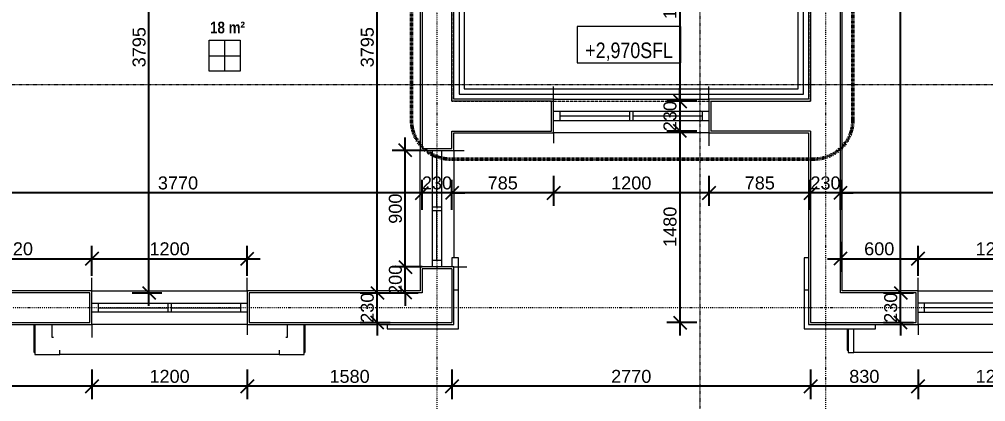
# Model space of a CAD drawing. Header units: millimetres. Extents: x -21051 to 202668, y -15646 to 13691.
# Drawn here: x 60262 to 67724, y -9234 to -6280 of the extents above; entities that cross this region are included whole.
import ezdxf

# ---------------------------------------------------------------- set-up
doc = ezdxf.new("R2010")
doc.units = ezdxf.units.MM
for name, pattern in [('Centre', [14.4, 3, -2.2, 7, -2.2]), ('Dash dot', [15.875, 6.35, -4.7625, 0, -4.7625]), ('Overhead', [2.8, 2, -0.8]), ('TD_Callout Boundary', [4, 2, -2]), ('TD_Level Line', [8, 4, -2, 0, -2])]:
    doc.linetypes.add(name, pattern=pattern)
for name, color, linetype, lineweight in [('A-ANNO-DIMS', 211, 'Continuous', 9), ('A-ANNO-SYMB', 150, 'Continuous', 9), ('A-AREA-IDEN', 2, 'Continuous', 9), ('A-DETL-MBND', 5, 'Continuous', 5), ('A-FLOR-HRAL', 11, 'Continuous', 5), ('A-FLOR-HRAL-MBND', 5, 'Overhead', 5), ('A-GLAZ', 151, 'Continuous', 5), ('A-WALL', 113, 'Continuous', 5), ('G-ANNO-DIMS', 111, 'Continuous', 9), ('G-ANNO-SYMB', 111, 'Continuous', 9), ('I-WALL', 2, 'Continuous', 5), ('S-GRID', 1, 'Continuous', 9), ('S-STRS-MBND', 31, 'Overhead', 5)]:
    doc.layers.add(name, color=color, linetype=linetype, lineweight=lineweight)
doc.layers.get('0').off()
doc.styles.add('Arial Narrow_1', font='ARIALN.TTF', dxfattribs={"height": 120})
doc.styles.add('Arial Narrow_B', font='ARIALNB.TTF', dxfattribs={"height": 90})
doc.styles.add('Arial_3', font='arial.ttf', dxfattribs={"height": 100})
doc.dimstyles.new('Arial_1_0', dxfattribs={"dimscale": 304.8, "dimtxt": 102.02594, "dimasz": 0.328084, "dimexe": 0.328084, "dimexo": 0.0625, "dimgap": 0.082021, "dimtad": 1, "dimdec": 0, "dimzin": 0, "dimdsep": 46, "dimtxsty": 'Arial_3', "dimblk1": 'OBLIQUE', "dimblk2": 'OBLIQUE', "dimsah": 1, "dimcen": 0.09, "dimdle": 0.328084, "dimazin": 0, "dimtfac": 1, "dimtdec": 4, "dimtix": 1, "dimtmove": 0, "dimatfit": 3, "dimfxl": 0.492126, "dimfxlon": 1, "dimtvp": 1, "dimtolj": 1, "dimtzin": 0, "dimarcsym": 2})

# ---------------------------------------------------------------- blocks, each defined once
blk = doc.blocks.new('Casement - 2L - 900 X 1500-1174682-01_First floor')
at = {"layer": 'A-GLAZ'}
for p, q in [((776.2, 130), (776.2, 230)), ((-123.8, 130), (-123.8, 210)), ((-123.8, 35), (-73.8, 35)), ((-73.8, 35), (726.2, 35)), ((-73.8, 35), (-73.8, -35)), ((313.2, 0), (-73.8, 0)), ((-73.8, 0), (-73.8, -15)), ((726.2, 0), (339.2, 0)), ((726.2, 35), (726.2, -35)), ((726.2, 35), (776.2, 35)), ((-73.8, -35), (-123.8, -35)), ((726.2, -35), (-73.8, -35)), ((776.2, -35), (726.2, -35)), ((-123.8, -130), (-123.8, -230)), ((776.2, -130), (776.2, -230))]:
    blk.add_line(p, q, dxfattribs=at)
at = {"layer": 'A-GLAZ', "linetype": 'Centre'}
for p, q in [((313.2, -35), (313.2, 35)), ((339.2, -35), (339.2, 35))]:
    blk.add_line(p, q, dxfattribs=at)
blk = doc.blocks.new('Railing - Railing-1000656-01_First floor')
at = {"layer": 'A-FLOR-HRAL'}
for p, q in [((-5900, 7.1), (-7144.3, -33.8)), ((-5874.3, 8), (-5900, 7.1)), ((-7144.3, -33.8), (-7056.9, -2692.4)), ((-5898.6, -32.9), (-7103, -72.5)), ((-7103, -72.5), (-7018.2, -2651.1)), ((-5854.4, -31.4), (-5898.6, -32.9)), ((-5534, -2602.3), (-2685.6, -2508.6)), ((-2685.6, -2508.6), (-2615.6, -2506.3)), ((-2615.6, -2506.3), (-2614.3, -2546.3)), ((-7018.2, -2651.1), (-5818.9, -2611.6)), ((-5818.9, -2611.6), (-5534, -2602.3)), ((-5532.7, -2642.2), (-2684.2, -2548.6)), ((-2684.2, -2548.6), (-2614.3, -2546.3)), ((-7056.9, -2692.4), (-5817.5, -2651.6)), ((-5817.5, -2651.6), (-5532.7, -2642.2))]:
    blk.add_line(p, q, dxfattribs=at)
blk = doc.blocks.new('Casement - 2L - 1200 X 1800-1205632-01_First floor')
at = {"layer": 'A-GLAZ'}
for p, q in [((926.2, 130), (926.2, 230)), ((-273.8, 130), (-273.8, 210)), ((-273.8, 35), (-223.8, 35)), ((-223.8, 35), (876.2, 35)), ((-223.8, 35), (-223.8, -35)), ((313.2, 0), (-223.8, 0)), ((-223.8, 0), (-223.8, -15)), ((876.2, 35), (876.2, -35)), ((876.2, 35), (926.2, 35)), ((-223.8, -35), (-273.8, -35)), ((876.2, -35), (-223.8, -35)), ((876.2, 0), (339.2, 0)), ((926.2, -35), (876.2, -35)), ((-273.8, -130), (-273.8, -230)), ((926.2, -130), (926.2, -230))]:
    blk.add_line(p, q, dxfattribs=at)
at = {"layer": 'A-GLAZ', "linetype": 'Centre'}
for p, q in [((313.2, -35), (313.2, 35)), ((339.2, -35), (339.2, 35))]:
    blk.add_line(p, q, dxfattribs=at)
blk = doc.blocks.new('Railing - Railing-1119069-01_First floor')
at = {"layer": 'A-FLOR-HRAL'}
for p, q in [((-2766.6, 110.1), (-5874.3, 8)), ((-2766.6, 110.1), (-2765.3, 70.1)), ((-5874.3, 8), (-5854.4, -31.4)), ((-2765.3, 70.1), (-5854.4, -31.4))]:
    blk.add_line(p, q, dxfattribs=at)
at = {"layer": 'A-FLOR-HRAL-MBND'}
for p, q in [((-5900, 7.1), (-7144.3, -33.8)), ((-5874.3, 8), (-5900, 7.1)), ((-7144.3, -33.8), (-7056.9, -2692.4)), ((-5898.6, -32.9), (-7103, -72.5)), ((-7103, -72.5), (-7018.2, -2651.1)), ((-5854.4, -31.4), (-5898.6, -32.9)), ((-5534, -2602.3), (-3255.2, -2527.4)), ((-3255.2, -2527.4), (-2970.4, -2518)), ((-2970.4, -2518), (-2969.1, -2558)), ((-7018.2, -2651.1), (-5818.9, -2611.6)), ((-5818.9, -2611.6), (-5534, -2602.3)), ((-5532.7, -2642.2), (-3253.9, -2567.3)), ((-3253.9, -2567.3), (-2969.1, -2558)), ((-7056.9, -2692.4), (-5817.5, -2651.6)), ((-5817.5, -2651.6), (-5532.7, -2642.2))]:
    blk.add_line(p, q, dxfattribs=at)
blk = doc.blocks.new('Casement - 2L - 1200 X 1800-1205388-01_First floor')
at = {"layer": 'A-GLAZ'}
for p, q in [((-273.8, 130), (-273.8, 230)), ((926.2, 130), (926.2, 230)), ((-223.8, 35), (-273.8, 35)), ((876.2, 35), (-223.8, 35)), ((-223.8, -35), (-223.8, 35)), ((-223.8, 0), (-223.8, 15)), ((313.2, 0), (-223.8, 0)), ((876.2, -35), (876.2, 35)), ((926.2, 35), (876.2, 35)), ((-273.8, -35), (-223.8, -35)), ((-223.8, -35), (876.2, -35)), ((876.2, 0), (339.2, 0)), ((876.2, -35), (926.2, -35)), ((-273.8, -130), (-273.8, -210)), ((926.2, -130), (926.2, -230))]:
    blk.add_line(p, q, dxfattribs=at)
at = {"layer": 'A-GLAZ', "linetype": 'Centre'}
for p, q in [((313.2, 35), (313.2, -35)), ((339.2, 35), (339.2, -35))]:
    blk.add_line(p, q, dxfattribs=at)
blk = doc.blocks.new('hood 27 - hood 1-1215628-01_First floor')
at = {"layer": 'A-DETL-MBND'}
for p, q in [((-9346.7, 11745.5), (-9529.9, 11739.5)), ((-9529.9, 11739.5), (-9528.5, 11696.5)), ((-9346.9, 11752.8), (-9510.2, 11747.4)), ((-9510.2, 11747.4), (-9509.9, 11740.1)), ((-9528.5, 11696.5), (-9345.3, 11702.5)), ((-9472.8, 10002.9), (-9528.5, 11696.5)), ((-9452.8, 10003.5), (-9472.8, 10002.9)), ((-9472.8, 10002.9), (-9471.4, 9959.8)), ((-9471.4, 9959.8), (-9451.4, 9960.5))]:
    blk.add_line(p, q, dxfattribs=at)
blk = doc.blocks.new('hood 35 - hood 1-1216410-01_First floor')
at = {"layer": 'A-DETL-MBND'}
for p, q in [((-9285.8, 10932.1), (-9518.1, 10924.4)), ((-9518.1, 10924.4), (-9511.8, 10731.5)), ((-9286, 10939.5), (-9498.4, 10932.5)), ((-9498.4, 10932.5), (-9498.1, 10925.1)), ((-9381.3, 10796.3), (-9281.4, 10799.6)), ((-9381, 10786.2), (-9381.3, 10796.3)), ((-9511.8, 10731.5), (-9476.8, 10732.6)), ((-9456.1, 9037.9), (-9511.8, 10731.5)), ((-9421.1, 9039), (-9456.1, 9037.9)), ((-9456.1, 9037.9), (-9449.8, 8844.9)), ((-9321.7, 8981.7), (-9322, 8991.8)), ((-9221.7, 8985), (-9321.7, 8981.7)), ((-9449.8, 8844.9), (-9217.4, 8852.6)), ((-9429.8, 8845.6), (-9429.5, 8838.3)), ((-9429.5, 8838.3), (-9217.2, 8845.3))]:
    blk.add_line(p, q, dxfattribs=at)
blk = doc.blocks.new('Casement - 2L - 1200 X 1801-1222205-01_First floor')
at = {"layer": 'A-GLAZ'}
for p, q in [((-273.8, 130), (-273.8, 230)), ((926.2, 130), (926.2, 230)), ((-223.8, 35), (-273.8, 35)), ((876.2, 35), (-223.8, 35)), ((-223.8, -35), (-223.8, 35)), ((-223.8, 0), (-223.8, 15)), ((313.2, 0), (-223.8, 0)), ((876.2, -35), (876.2, 35)), ((926.2, 35), (876.2, 35)), ((-273.8, -35), (-223.8, -35)), ((-223.8, -35), (876.2, -35)), ((876.2, 0), (339.2, 0)), ((876.2, -35), (926.2, -35)), ((-273.8, -130), (-273.8, -210)), ((926.2, -130), (926.2, -230))]:
    blk.add_line(p, q, dxfattribs=at)
at = {"layer": 'A-GLAZ', "linetype": 'Centre'}
for p, q in [((313.2, 35), (313.2, -35)), ((339.2, 35), (339.2, -35))]:
    blk.add_line(p, q, dxfattribs=at)
blk = doc.blocks.new('brick facing edge - brick facing edge-1233025-01_First floor')
at = {"layer": 'A-WALL'}
for p, q in [((-8941.6, 462.4), (-8975.7, 461.3)), ((-8975.7, 461.3), (-8957.6, -88.4)), ((-8657.8, -78.5), (-8659, -43.6)), ((-8657.8, -78.5), (-8407.9, -70.3)), ((-8409.6, -20.4), (-8480.4, -22.7)), ((-8407.9, -70.3), (-8409.6, -20.4)), ((-8957.6, -88.4), (-8657.8, -78.5)), ((-8570.1, -2747.1), (-8869.9, -2757)), ((-8869.9, -2757), (-8851.8, -3306.7)), ((-8320.2, -2738.9), (-8570.1, -2747.1)), ((-8568.9, -2782.1), (-8570.1, -2747.1)), ((-8319.1, -2773.9), (-8320.2, -2738.9)), ((-8851.8, -3306.7), (-8817.7, -3305.5))]:
    blk.add_line(p, q, dxfattribs=at)
blk = doc.blocks.new('Room Tag B - Medium_rfaX - Name and Number-1261570-01_First floor')
at = {"layer": 'A-AREA-IDEN'}
for p, q in [((-2.752, -5.004), (-2.752, -2.604)), ((-2.752, -2.604), (-0.352, -2.604)), ((-1.552, -2.604), (-1.552, -5.004)), ((-0.352, -2.604), (-0.352, -5.004)), ((-2.752, -3.804), (-0.352, -3.804)), ((-0.352, -5.004), (-2.752, -5.004))]:
    blk.add_line(p, q, dxfattribs=at)
blk = doc.blocks.new('_Oblique')
at = {"color": 0, "linetype": 'ByBlock', "lineweight": -2}
blk.add_line((-0.5, -0.5), (0.5, 0.5), dxfattribs=at)
blk = doc.blocks.new('*D935')
at = {"layer": 'A-ANNO-DIMS', "color": 0, "lineweight": -2, "transparency": 16777216}
for p, q in [((67202, -8984), (67202, -9215)), ((68402, -8984), (68402, -9215)), ((68502, -9115), (67102, -9115))]:
    blk.add_line(p, q, dxfattribs=at)
at = {"layer": 'Defpoints', "color": 0, "transparency": 16777216}
for p in [(67202, -8965), (68402, -8965), (67202, -9115)]:
    blk.add_point(p, dxfattribs=at)
at = {"layer": 'A-ANNO-DIMS', "color": 0, "lineweight": -2, "transparency": 16777216, "xscale": 100, "yscale": 100, "zscale": 100, "rotation": 180}
blk.add_blockref('_Oblique', (67202, -9115), dxfattribs=at)
at = {"layer": 'A-ANNO-DIMS', "color": 0, "lineweight": -2, "transparency": 16777216, "xscale": 100, "yscale": 100, "zscale": 100}
blk.add_blockref('_Oblique', (68402, -9115), dxfattribs=at)
at = {"layer": 'A-ANNO-DIMS', "color": 0, "transparency": 16777216, "insert": (67802, -9038.9), "char_height": 100, "width": 369.177, "attachment_point": 5, "style": 'Arial_3'}
blk.add_mtext('\\A1;1200', dxfattribs=at)
blk = doc.blocks.new('*D936')
at = {"layer": 'A-ANNO-DIMS', "color": 0, "lineweight": -2, "transparency": 16777216}
for p, q in [((66372, -8984), (66372, -9215)), ((67202, -8984), (67202, -9215)), ((67302, -9115), (66272, -9115))]:
    blk.add_line(p, q, dxfattribs=at)
at = {"layer": 'Defpoints', "color": 0, "transparency": 16777216}
for p in [(66372, -8965), (67202, -8965), (66372, -9115)]:
    blk.add_point(p, dxfattribs=at)
at = {"layer": 'A-ANNO-DIMS', "color": 0, "lineweight": -2, "transparency": 16777216, "xscale": 100, "yscale": 100, "zscale": 100, "rotation": 180}
blk.add_blockref('_Oblique', (66372, -9115), dxfattribs=at)
at = {"layer": 'A-ANNO-DIMS', "color": 0, "lineweight": -2, "transparency": 16777216, "xscale": 100, "yscale": 100, "zscale": 100}
blk.add_blockref('_Oblique', (67202, -9115), dxfattribs=at)
at = {"layer": 'A-ANNO-DIMS', "color": 0, "transparency": 16777216, "insert": (66787, -9038.9), "char_height": 100, "width": 276.883, "attachment_point": 5, "style": 'Arial_3'}
blk.add_mtext('\\A1;830', dxfattribs=at)
blk = doc.blocks.new('*D937')
at = {"layer": 'A-ANNO-DIMS', "color": 0, "lineweight": -2, "transparency": 16777216}
for p, q in [((63602, -8984), (63602, -9215)), ((66372, -8984), (66372, -9215)), ((66472, -9115), (63502, -9115))]:
    blk.add_line(p, q, dxfattribs=at)
at = {"layer": 'Defpoints', "color": 0, "transparency": 16777216}
for p in [(63602, -8965), (66372, -8965), (63602, -9115)]:
    blk.add_point(p, dxfattribs=at)
at = {"layer": 'A-ANNO-DIMS', "color": 0, "lineweight": -2, "transparency": 16777216, "xscale": 100, "yscale": 100, "zscale": 100, "rotation": 180}
blk.add_blockref('_Oblique', (63602, -9115), dxfattribs=at)
at = {"layer": 'A-ANNO-DIMS', "color": 0, "lineweight": -2, "transparency": 16777216, "xscale": 100, "yscale": 100, "zscale": 100}
blk.add_blockref('_Oblique', (66372, -9115), dxfattribs=at)
at = {"layer": 'A-ANNO-DIMS', "color": 0, "transparency": 16777216, "insert": (64987, -9038.9), "char_height": 100, "width": 369.177, "attachment_point": 5, "style": 'Arial_3'}
blk.add_mtext('\\A1;2770', dxfattribs=at)
blk = doc.blocks.new('*D938')
at = {"layer": 'A-ANNO-DIMS', "color": 0, "lineweight": -2, "transparency": 16777216}
for p, q in [((62022, -8984), (62022, -9215)), ((63602, -8984), (63602, -9215)), ((63702, -9115), (61922, -9115))]:
    blk.add_line(p, q, dxfattribs=at)
at = {"layer": 'Defpoints', "color": 0, "transparency": 16777216}
for p in [(62022, -8965), (63602, -8965), (62022, -9115)]:
    blk.add_point(p, dxfattribs=at)
at = {"layer": 'A-ANNO-DIMS', "color": 0, "lineweight": -2, "transparency": 16777216, "xscale": 100, "yscale": 100, "zscale": 100, "rotation": 180}
blk.add_blockref('_Oblique', (62022, -9115), dxfattribs=at)
at = {"layer": 'A-ANNO-DIMS', "color": 0, "lineweight": -2, "transparency": 16777216, "xscale": 100, "yscale": 100, "zscale": 100}
blk.add_blockref('_Oblique', (63602, -9115), dxfattribs=at)
at = {"layer": 'A-ANNO-DIMS', "color": 0, "transparency": 16777216, "insert": (62812, -9038.9), "char_height": 100, "width": 369.177, "attachment_point": 5, "style": 'Arial_3'}
blk.add_mtext('\\A1;1580', dxfattribs=at)
blk = doc.blocks.new('*D939')
at = {"layer": 'A-ANNO-DIMS', "color": 0, "lineweight": -2, "transparency": 16777216}
for p, q in [((60822, -8984), (60822, -9215)), ((62022, -8984), (62022, -9215)), ((62122, -9115), (60722, -9115))]:
    blk.add_line(p, q, dxfattribs=at)
at = {"layer": 'Defpoints', "color": 0, "transparency": 16777216}
for p in [(60822, -8965), (62022, -8965), (60822, -9115)]:
    blk.add_point(p, dxfattribs=at)
at = {"layer": 'A-ANNO-DIMS', "color": 0, "lineweight": -2, "transparency": 16777216, "xscale": 100, "yscale": 100, "zscale": 100, "rotation": 180}
blk.add_blockref('_Oblique', (60822, -9115), dxfattribs=at)
at = {"layer": 'A-ANNO-DIMS', "color": 0, "lineweight": -2, "transparency": 16777216, "xscale": 100, "yscale": 100, "zscale": 100}
blk.add_blockref('_Oblique', (62022, -9115), dxfattribs=at)
at = {"layer": 'A-ANNO-DIMS', "color": 0, "transparency": 16777216, "insert": (61422, -9038.9), "char_height": 100, "width": 369.177, "attachment_point": 5, "style": 'Arial_3'}
blk.add_mtext('\\A1;1200', dxfattribs=at)
blk = doc.blocks.new('*D940')
at = {"layer": 'A-ANNO-DIMS', "color": 0, "lineweight": -2, "transparency": 16777216}
for p, q in [((59272, -8984), (59272, -9215)), ((60822, -8984), (60822, -9215)), ((60922, -9115), (59172, -9115))]:
    blk.add_line(p, q, dxfattribs=at)
at = {"layer": 'Defpoints', "color": 0, "transparency": 16777216}
for p in [(59272, -8965), (60822, -8965), (59272, -9115)]:
    blk.add_point(p, dxfattribs=at)
at = {"layer": 'A-ANNO-DIMS', "color": 0, "lineweight": -2, "transparency": 16777216, "xscale": 100, "yscale": 100, "zscale": 100, "rotation": 180}
blk.add_blockref('_Oblique', (59272, -9115), dxfattribs=at)
at = {"layer": 'A-ANNO-DIMS', "color": 0, "lineweight": -2, "transparency": 16777216, "xscale": 100, "yscale": 100, "zscale": 100}
blk.add_blockref('_Oblique', (60822, -9115), dxfattribs=at)
at = {"layer": 'A-ANNO-DIMS', "color": 0, "transparency": 16777216, "insert": (60047, -9038.9), "char_height": 100, "width": 369.177, "attachment_point": 5, "style": 'Arial_3'}
blk.add_mtext('\\A1;1550', dxfattribs=at)
blk = doc.blocks.new('*D976')
at = {"layer": 'A-ANNO-DIMS', "color": 0, "lineweight": -2, "transparency": 16777216}
for p, q in [((66602, -7751.5), (66602, -7520.6)), ((72372, -7751.5), (72372, -7520.6)), ((72472, -7620.6), (66502, -7620.6))]:
    blk.add_line(p, q, dxfattribs=at)
at = {"layer": 'Defpoints', "color": 0, "transparency": 16777216}
for p in [(66602, -7620.6), (66602, -7770.6), (72372, -7770.6)]:
    blk.add_point(p, dxfattribs=at)
at = {"layer": 'A-ANNO-DIMS', "color": 0, "lineweight": -2, "transparency": 16777216, "xscale": 100, "yscale": 100, "zscale": 100, "rotation": 180}
blk.add_blockref('_Oblique', (66602, -7620.6), dxfattribs=at)
at = {"layer": 'A-ANNO-DIMS', "color": 0, "lineweight": -2, "transparency": 16777216, "xscale": 100, "yscale": 100, "zscale": 100}
blk.add_blockref('_Oblique', (72372, -7620.6), dxfattribs=at)
at = {"layer": 'A-ANNO-DIMS', "color": 0, "transparency": 16777216, "insert": (69487, -7544.5), "char_height": 100, "width": 369.177, "attachment_point": 5, "style": 'Arial_3'}
blk.add_mtext('\\A1;5770', dxfattribs=at)
blk = doc.blocks.new('*D977')
at = {"layer": 'A-ANNO-DIMS', "color": 0, "lineweight": -2, "transparency": 16777216}
for p, q in [((66372, -7751.5), (66372, -7520.6)), ((66602, -7751.5), (66602, -7520.6)), ((66372, -7620.6), (66272, -7620.6)), ((66602, -7620.6), (66372, -7620.6)), ((66602, -7620.6), (66702, -7620.6))]:
    blk.add_line(p, q, dxfattribs=at)
at = {"layer": 'Defpoints', "color": 0, "transparency": 16777216}
for p in [(66372, -7620.6), (66372, -7770.6), (66602, -7770.6)]:
    blk.add_point(p, dxfattribs=at)
at = {"layer": 'A-ANNO-DIMS', "color": 0, "lineweight": -2, "transparency": 16777216, "xscale": 100, "yscale": 100, "zscale": 100}
blk.add_blockref('_Oblique', (66372, -7620.6), dxfattribs=at)
at = {"layer": 'A-ANNO-DIMS', "color": 0, "lineweight": -2, "transparency": 16777216, "xscale": 100, "yscale": 100, "zscale": 100, "rotation": 180}
blk.add_blockref('_Oblique', (66602, -7620.6), dxfattribs=at)
at = {"layer": 'A-ANNO-DIMS', "color": 0, "transparency": 16777216, "insert": (66487, -7544.5), "char_height": 100, "width": 276.883, "attachment_point": 5, "style": 'Arial_3'}
blk.add_mtext('\\A1;230', dxfattribs=at)
blk = doc.blocks.new('*D978')
at = {"layer": 'A-ANNO-DIMS', "color": 0, "lineweight": -2, "transparency": 16777216}
for p, q in [((65587, -7489.6), (65587, -7720.6)), ((66372, -7751.5), (66372, -7520.6)), ((66472, -7620.6), (65487, -7620.6))]:
    blk.add_line(p, q, dxfattribs=at)
at = {"layer": 'Defpoints', "color": 0, "transparency": 16777216}
for p in [(65587, -7470.6), (65587, -7620.6), (66372, -7770.6)]:
    blk.add_point(p, dxfattribs=at)
at = {"layer": 'A-ANNO-DIMS', "color": 0, "lineweight": -2, "transparency": 16777216, "xscale": 100, "yscale": 100, "zscale": 100, "rotation": 180}
blk.add_blockref('_Oblique', (65587, -7620.6), dxfattribs=at)
at = {"layer": 'A-ANNO-DIMS', "color": 0, "lineweight": -2, "transparency": 16777216, "xscale": 100, "yscale": 100, "zscale": 100}
blk.add_blockref('_Oblique', (66372, -7620.6), dxfattribs=at)
at = {"layer": 'A-ANNO-DIMS', "color": 0, "transparency": 16777216, "insert": (65979.5, -7544.5), "char_height": 100, "width": 276.883, "attachment_point": 5, "style": 'Arial_3'}
blk.add_mtext('\\A1;785', dxfattribs=at)
blk = doc.blocks.new('*D979')
at = {"layer": 'A-ANNO-DIMS', "color": 0, "lineweight": -2, "transparency": 16777216}
for p, q in [((64387, -7489.6), (64387, -7720.6)), ((65587, -7489.6), (65587, -7720.6)), ((65687, -7620.6), (64287, -7620.6))]:
    blk.add_line(p, q, dxfattribs=at)
at = {"layer": 'Defpoints', "color": 0, "transparency": 16777216}
for p in [(64387, -7470.6), (65587, -7470.6), (64387, -7620.6)]:
    blk.add_point(p, dxfattribs=at)
at = {"layer": 'A-ANNO-DIMS', "color": 0, "lineweight": -2, "transparency": 16777216, "xscale": 100, "yscale": 100, "zscale": 100, "rotation": 180}
blk.add_blockref('_Oblique', (64387, -7620.6), dxfattribs=at)
at = {"layer": 'A-ANNO-DIMS', "color": 0, "lineweight": -2, "transparency": 16777216, "xscale": 100, "yscale": 100, "zscale": 100}
blk.add_blockref('_Oblique', (65587, -7620.6), dxfattribs=at)
at = {"layer": 'A-ANNO-DIMS', "color": 0, "transparency": 16777216, "insert": (64987, -7544.5), "char_height": 100, "width": 369.177, "attachment_point": 5, "style": 'Arial_3'}
blk.add_mtext('\\A1;1200', dxfattribs=at)
blk = doc.blocks.new('*D980')
at = {"layer": 'A-ANNO-DIMS', "color": 0, "lineweight": -2, "transparency": 16777216}
for p, q in [((63602, -7751.5), (63602, -7520.6)), ((64387, -7489.6), (64387, -7720.6)), ((64487, -7620.6), (63502, -7620.6))]:
    blk.add_line(p, q, dxfattribs=at)
at = {"layer": 'Defpoints', "color": 0, "transparency": 16777216}
for p in [(64387, -7470.6), (63602, -7620.6), (63602, -7770.6)]:
    blk.add_point(p, dxfattribs=at)
at = {"layer": 'A-ANNO-DIMS', "color": 0, "lineweight": -2, "transparency": 16777216, "xscale": 100, "yscale": 100, "zscale": 100, "rotation": 180}
blk.add_blockref('_Oblique', (63602, -7620.6), dxfattribs=at)
at = {"layer": 'A-ANNO-DIMS', "color": 0, "lineweight": -2, "transparency": 16777216, "xscale": 100, "yscale": 100, "zscale": 100}
blk.add_blockref('_Oblique', (64387, -7620.6), dxfattribs=at)
at = {"layer": 'A-ANNO-DIMS', "color": 0, "transparency": 16777216, "insert": (63994.5, -7544.5), "char_height": 100, "width": 276.883, "attachment_point": 5, "style": 'Arial_3'}
blk.add_mtext('\\A1;785', dxfattribs=at)
blk = doc.blocks.new('*D981')
at = {"layer": 'A-ANNO-DIMS', "color": 0, "lineweight": -2, "transparency": 16777216}
for p, q in [((63372, -7751.5), (63372, -7520.6)), ((63602, -7751.5), (63602, -7520.6)), ((63372, -7620.6), (63272, -7620.6)), ((63602, -7620.6), (63372, -7620.6)), ((63602, -7620.6), (63702, -7620.6))]:
    blk.add_line(p, q, dxfattribs=at)
at = {"layer": 'Defpoints', "color": 0, "transparency": 16777216}
for p in [(63372, -7620.6), (63372, -7770.6), (63602, -7770.6)]:
    blk.add_point(p, dxfattribs=at)
at = {"layer": 'A-ANNO-DIMS', "color": 0, "lineweight": -2, "transparency": 16777216, "xscale": 100, "yscale": 100, "zscale": 100}
blk.add_blockref('_Oblique', (63372, -7620.6), dxfattribs=at)
at = {"layer": 'A-ANNO-DIMS', "color": 0, "lineweight": -2, "transparency": 16777216, "xscale": 100, "yscale": 100, "zscale": 100, "rotation": 180}
blk.add_blockref('_Oblique', (63602, -7620.6), dxfattribs=at)
at = {"layer": 'A-ANNO-DIMS', "color": 0, "transparency": 16777216, "insert": (63487, -7544.5), "char_height": 100, "width": 276.883, "attachment_point": 5, "style": 'Arial_3'}
blk.add_mtext('\\A1;230', dxfattribs=at)
blk = doc.blocks.new('*D982')
at = {"layer": 'A-ANNO-DIMS', "color": 0, "lineweight": -2, "transparency": 16777216}
for p, q in [((59602, -7751.5), (59602, -7520.6)), ((63372, -7751.5), (63372, -7520.6)), ((63472, -7620.6), (59502, -7620.6))]:
    blk.add_line(p, q, dxfattribs=at)
at = {"layer": 'Defpoints', "color": 0, "transparency": 16777216}
for p in [(59602, -7620.6), (59602, -7770.6), (63372, -7770.6)]:
    blk.add_point(p, dxfattribs=at)
at = {"layer": 'A-ANNO-DIMS', "color": 0, "lineweight": -2, "transparency": 16777216, "xscale": 100, "yscale": 100, "zscale": 100, "rotation": 180}
blk.add_blockref('_Oblique', (59602, -7620.6), dxfattribs=at)
at = {"layer": 'A-ANNO-DIMS', "color": 0, "lineweight": -2, "transparency": 16777216, "xscale": 100, "yscale": 100, "zscale": 100}
blk.add_blockref('_Oblique', (63372, -7620.6), dxfattribs=at)
at = {"layer": 'A-ANNO-DIMS', "color": 0, "transparency": 16777216, "insert": (61487, -7544.5), "char_height": 100, "width": 369.177, "attachment_point": 5, "style": 'Arial_3'}
blk.add_mtext('\\A1;3770', dxfattribs=at)
blk = doc.blocks.new('*D997')
at = {"layer": 'A-ANNO-DIMS', "color": 0, "lineweight": -2, "transparency": 16777216}
for p, q in [((59602, -7998.5), (59602, -8229.4)), ((60822, -8260.4), (60822, -8029.4)), ((59502, -8129.4), (60922, -8129.4))]:
    blk.add_line(p, q, dxfattribs=at)
at = {"layer": 'Defpoints', "color": 0, "transparency": 16777216}
for p in [(59602, -7979.4), (60822, -8129.4), (60822, -8279.4)]:
    blk.add_point(p, dxfattribs=at)
at = {"layer": 'A-ANNO-DIMS', "color": 0, "lineweight": -2, "transparency": 16777216, "xscale": 100, "yscale": 100, "zscale": 100, "rotation": 180}
blk.add_blockref('_Oblique', (59602, -8129.4), dxfattribs=at)
at = {"layer": 'A-ANNO-DIMS', "color": 0, "lineweight": -2, "transparency": 16777216, "xscale": 100, "yscale": 100, "zscale": 100}
blk.add_blockref('_Oblique', (60822, -8129.4), dxfattribs=at)
at = {"layer": 'A-ANNO-DIMS', "color": 0, "transparency": 16777216, "insert": (60212, -8053.4), "char_height": 100, "width": 369.177, "attachment_point": 5, "style": 'Arial_3'}
blk.add_mtext('\\A1;1220', dxfattribs=at)
blk = doc.blocks.new('*D998')
at = {"layer": 'A-ANNO-DIMS', "color": 0, "lineweight": -2, "transparency": 16777216}
for p, q in [((60822, -8260.4), (60822, -8029.4)), ((62022, -8260.4), (62022, -8029.4)), ((60722, -8129.4), (62122, -8129.4))]:
    blk.add_line(p, q, dxfattribs=at)
at = {"layer": 'Defpoints', "color": 0, "transparency": 16777216}
for p in [(62022, -8129.4), (60822, -8279.4), (62022, -8279.4)]:
    blk.add_point(p, dxfattribs=at)
at = {"layer": 'A-ANNO-DIMS', "color": 0, "lineweight": -2, "transparency": 16777216, "xscale": 100, "yscale": 100, "zscale": 100, "rotation": 180}
blk.add_blockref('_Oblique', (60822, -8129.4), dxfattribs=at)
at = {"layer": 'A-ANNO-DIMS', "color": 0, "lineweight": -2, "transparency": 16777216, "xscale": 100, "yscale": 100, "zscale": 100}
blk.add_blockref('_Oblique', (62022, -8129.4), dxfattribs=at)
at = {"layer": 'A-ANNO-DIMS', "color": 0, "transparency": 16777216, "insert": (61422, -8053.4), "char_height": 100, "width": 369.177, "attachment_point": 5, "style": 'Arial_3'}
blk.add_mtext('\\A1;1200', dxfattribs=at)
blk = doc.blocks.new('*D999')
at = {"layer": 'A-ANNO-DIMS', "color": 0, "lineweight": -2, "transparency": 16777216}
for p, q in [((66602, -7998.5), (66602, -8229.4)), ((67202, -8260.4), (67202, -8029.4)), ((66502, -8129.4), (67302, -8129.4))]:
    blk.add_line(p, q, dxfattribs=at)
at = {"layer": 'Defpoints', "color": 0, "transparency": 16777216}
for p in [(66602, -7979.4), (67202, -8129.4), (67202, -8279.4)]:
    blk.add_point(p, dxfattribs=at)
at = {"layer": 'A-ANNO-DIMS', "color": 0, "lineweight": -2, "transparency": 16777216, "xscale": 100, "yscale": 100, "zscale": 100, "rotation": 180}
blk.add_blockref('_Oblique', (66602, -8129.4), dxfattribs=at)
at = {"layer": 'A-ANNO-DIMS', "color": 0, "lineweight": -2, "transparency": 16777216, "xscale": 100, "yscale": 100, "zscale": 100}
blk.add_blockref('_Oblique', (67202, -8129.4), dxfattribs=at)
at = {"layer": 'A-ANNO-DIMS', "color": 0, "transparency": 16777216, "insert": (66902, -8053.4), "char_height": 100, "width": 276.883, "attachment_point": 5, "style": 'Arial_3'}
blk.add_mtext('\\A1;600', dxfattribs=at)
blk = doc.blocks.new('*D1000')
at = {"layer": 'A-ANNO-DIMS', "color": 0, "lineweight": -2, "transparency": 16777216}
for p, q in [((67202, -8260.4), (67202, -8029.4)), ((68402, -8260.4), (68402, -8029.4)), ((67102, -8129.4), (68502, -8129.4))]:
    blk.add_line(p, q, dxfattribs=at)
at = {"layer": 'Defpoints', "color": 0, "transparency": 16777216}
for p in [(68402, -8129.4), (67202, -8279.4), (68402, -8279.4)]:
    blk.add_point(p, dxfattribs=at)
at = {"layer": 'A-ANNO-DIMS', "color": 0, "lineweight": -2, "transparency": 16777216, "xscale": 100, "yscale": 100, "zscale": 100, "rotation": 180}
blk.add_blockref('_Oblique', (67202, -8129.4), dxfattribs=at)
at = {"layer": 'A-ANNO-DIMS', "color": 0, "lineweight": -2, "transparency": 16777216, "xscale": 100, "yscale": 100, "zscale": 100}
blk.add_blockref('_Oblique', (68402, -8129.4), dxfattribs=at)
at = {"layer": 'A-ANNO-DIMS', "color": 0, "transparency": 16777216, "insert": (67802, -8053.4), "char_height": 100, "width": 369.177, "attachment_point": 5, "style": 'Arial_3'}
blk.add_mtext('\\A1;1200', dxfattribs=at)
blk = doc.blocks.new('*D1001')
at = {"layer": 'A-ANNO-DIMS', "color": 0, "lineweight": -2, "transparency": 16777216}
for p, q in [((63242, -8192.7), (63242, -8092.7)), ((63372.9, -8192.7), (63142, -8192.7)), ((63242, -8392.7), (63242, -8192.7)), ((63111, -8392.7), (63342, -8392.7)), ((63242, -8392.7), (63242, -8492.7))]:
    blk.add_line(p, q, dxfattribs=at)
at = {"layer": 'Defpoints', "color": 0, "transparency": 16777216}
for p in [(63242, -8192.7), (63392, -8192.7), (63092, -8392.7)]:
    blk.add_point(p, dxfattribs=at)
at = {"layer": 'A-ANNO-DIMS', "color": 0, "lineweight": -2, "transparency": 16777216, "xscale": 100, "yscale": 100, "zscale": 100}
for p, rotation in [((63242, -8192.7), 270), ((63242, -8392.7), 90)]:
    blk.add_blockref('_Oblique', p, dxfattribs=dict(at, rotation=rotation))
at = {"layer": 'A-ANNO-DIMS', "color": 0, "transparency": 16777216, "insert": (63165.9, -8292.7), "char_height": 100, "width": 276.883, "attachment_point": 5, "rotation": 90, "style": 'Arial_3'}
blk.add_mtext('\\A1;200', dxfattribs=at)
blk = doc.blocks.new('*D1002')
at = {"layer": 'A-ANNO-DIMS', "color": 0, "lineweight": -2, "transparency": 16777216}
for p, q in [((63242, -8292.7), (63242, -7192.7)), ((63372.9, -7292.7), (63142, -7292.7)), ((63372.9, -8192.7), (63142, -8192.7))]:
    blk.add_line(p, q, dxfattribs=at)
at = {"layer": 'Defpoints', "color": 0, "transparency": 16777216}
for p in [(63242, -7292.7), (63392, -7292.7), (63392, -8192.7)]:
    blk.add_point(p, dxfattribs=at)
at = {"layer": 'A-ANNO-DIMS', "color": 0, "lineweight": -2, "transparency": 16777216, "xscale": 100, "yscale": 100, "zscale": 100}
for p, rotation in [((63242, -7292.7), 90), ((63242, -8192.7), 270)]:
    blk.add_blockref('_Oblique', p, dxfattribs=dict(at, rotation=rotation))
at = {"layer": 'A-ANNO-DIMS', "color": 0, "transparency": 16777216, "insert": (63165.9, -7742.7), "char_height": 100, "width": 276.883, "attachment_point": 5, "rotation": 90, "style": 'Arial_3'}
blk.add_mtext('\\A1;900', dxfattribs=at)
blk = doc.blocks.new('*D1059')
at = {"layer": 'A-ANNO-DIMS', "color": 0, "lineweight": -2, "transparency": 16777216}
for p, q in [((67067.2, -8392.7), (67067.2, -8292.7)), ((66936.2, -8392.7), (67167.2, -8392.7)), ((67067.2, -8622.7), (67067.2, -8392.7)), ((66936.2, -8622.7), (67167.2, -8622.7)), ((67067.2, -8622.7), (67067.2, -8722.7))]:
    blk.add_line(p, q, dxfattribs=at)
at = {"layer": 'Defpoints', "color": 0, "transparency": 16777216}
for p in [(66917.2, -8392.7), (67067.2, -8392.7), (66917.2, -8622.7)]:
    blk.add_point(p, dxfattribs=at)
at = {"layer": 'A-ANNO-DIMS', "color": 0, "lineweight": -2, "transparency": 16777216, "xscale": 100, "yscale": 100, "zscale": 100}
for p, rotation in [((67067.2, -8392.7), 270), ((67067.2, -8622.7), 90)]:
    blk.add_blockref('_Oblique', p, dxfattribs=dict(at, rotation=rotation))
at = {"layer": 'A-ANNO-DIMS', "color": 0, "transparency": 16777216, "insert": (66991.1, -8507.7), "char_height": 100, "width": 276.883, "attachment_point": 5, "rotation": 90, "style": 'Arial_3'}
blk.add_mtext('\\A1;230', dxfattribs=at)
blk = doc.blocks.new('*D1060')
at = {"layer": 'A-ANNO-DIMS', "color": 0, "lineweight": -2, "transparency": 16777216}
for p, q in [((67067.2, -8492.7), (67067.2, -3522.7)), ((67198.1, -3622.7), (66967.2, -3622.7)), ((66936.2, -8392.7), (67167.2, -8392.7))]:
    blk.add_line(p, q, dxfattribs=at)
at = {"layer": 'Defpoints', "color": 0, "transparency": 16777216}
for p in [(67067.2, -3622.7), (67217.2, -3622.7), (66917.2, -8392.7)]:
    blk.add_point(p, dxfattribs=at)
at = {"layer": 'A-ANNO-DIMS', "color": 0, "lineweight": -2, "transparency": 16777216, "xscale": 100, "yscale": 100, "zscale": 100}
for p, rotation in [((67067.2, -3622.7), 90), ((67067.2, -8392.7), 270)]:
    blk.add_blockref('_Oblique', p, dxfattribs=dict(at, rotation=rotation))
at = {"layer": 'A-ANNO-DIMS', "color": 0, "transparency": 16777216, "insert": (66991.1, -6007.7), "char_height": 100, "width": 369.177, "attachment_point": 5, "rotation": 90, "style": 'Arial_3'}
blk.add_mtext('\\A1;4770', dxfattribs=at)
blk = doc.blocks.new('*D1076')
at = {"layer": 'A-ANNO-DIMS', "color": 0, "lineweight": -2, "transparency": 16777216}
for p, q in [((65362.8, -5232.7), (65362.8, -7012.7)), ((65493.8, -5332.7), (65262.8, -5332.7)), ((65493.8, -6912.7), (65262.8, -6912.7))]:
    blk.add_line(p, q, dxfattribs=at)
at = {"layer": 'Defpoints', "color": 0, "transparency": 16777216}
for p in [(65512.8, -5332.7), (65362.8, -6912.7), (65512.8, -6912.7)]:
    blk.add_point(p, dxfattribs=at)
at = {"layer": 'A-ANNO-DIMS', "color": 0, "lineweight": -2, "transparency": 16777216, "xscale": 100, "yscale": 100, "zscale": 100}
for p, rotation in [((65362.8, -5332.7), 90), ((65362.8, -6912.7), 270)]:
    blk.add_blockref('_Oblique', p, dxfattribs=dict(at, rotation=rotation))
at = {"layer": 'A-ANNO-DIMS', "color": 0, "transparency": 16777216, "insert": (65286.8, -6122.7), "char_height": 100, "width": 369.177, "attachment_point": 5, "rotation": 90, "style": 'Arial_3'}
blk.add_mtext('\\A1;1580', dxfattribs=at)
blk = doc.blocks.new('*D1077')
at = {"layer": 'A-ANNO-DIMS', "color": 0, "lineweight": -2, "transparency": 16777216}
for p, q in [((65362.8, -6912.7), (65362.8, -6812.7)), ((65493.8, -6912.7), (65262.8, -6912.7)), ((65362.8, -6912.7), (65362.8, -7142.7)), ((65493.8, -7142.7), (65262.8, -7142.7)), ((65362.8, -7142.7), (65362.8, -7242.7))]:
    blk.add_line(p, q, dxfattribs=at)
at = {"layer": 'Defpoints', "color": 0, "transparency": 16777216}
for p in [(65512.8, -6912.7), (65362.8, -7142.7), (65512.8, -7142.7)]:
    blk.add_point(p, dxfattribs=at)
at = {"layer": 'A-ANNO-DIMS', "color": 0, "lineweight": -2, "transparency": 16777216, "xscale": 100, "yscale": 100, "zscale": 100}
for p, rotation in [((65362.8, -6912.7), 270), ((65362.8, -7142.7), 90)]:
    blk.add_blockref('_Oblique', p, dxfattribs=dict(at, rotation=rotation))
at = {"layer": 'A-ANNO-DIMS', "color": 0, "transparency": 16777216, "insert": (65286.7, -7027.7), "char_height": 100, "width": 276.883, "attachment_point": 5, "rotation": 90, "style": 'Arial_3'}
blk.add_mtext('\\A1;230', dxfattribs=at)
blk = doc.blocks.new('*D1078')
at = {"layer": 'A-ANNO-DIMS', "color": 0, "lineweight": -2, "transparency": 16777216}
for p, q in [((65362.8, -7042.7), (65362.8, -8722.7)), ((65493.8, -7142.7), (65262.8, -7142.7)), ((65493.8, -8622.7), (65262.8, -8622.7))]:
    blk.add_line(p, q, dxfattribs=at)
at = {"layer": 'Defpoints', "color": 0, "transparency": 16777216}
for p in [(65512.8, -7142.7), (65362.8, -8622.7), (65512.8, -8622.7)]:
    blk.add_point(p, dxfattribs=at)
at = {"layer": 'A-ANNO-DIMS', "color": 0, "lineweight": -2, "transparency": 16777216, "xscale": 100, "yscale": 100, "zscale": 100}
for p, rotation in [((65362.8, -7142.7), 90), ((65362.8, -8622.7), 270)]:
    blk.add_blockref('_Oblique', p, dxfattribs=dict(at, rotation=rotation))
at = {"layer": 'A-ANNO-DIMS', "color": 0, "transparency": 16777216, "insert": (65286.8, -7882.7), "char_height": 100, "width": 369.177, "attachment_point": 5, "rotation": 90, "style": 'Arial_3'}
blk.add_mtext('\\A1;1480', dxfattribs=at)
blk = doc.blocks.new('*D1090')
at = {"layer": 'A-ANNO-DIMS', "color": 0, "lineweight": -2, "transparency": 16777216}
for p, q in [((61263, -8492.7), (61263, -4497.7)), ((61393.9, -4597.7), (61163, -4597.7)), ((61132, -8392.7), (61363, -8392.7))]:
    blk.add_line(p, q, dxfattribs=at)
at = {"layer": 'Defpoints', "color": 0, "transparency": 16777216}
for p in [(61263, -4597.7), (61413, -4597.7), (61113, -8392.7)]:
    blk.add_point(p, dxfattribs=at)
at = {"layer": 'A-ANNO-DIMS', "color": 0, "lineweight": -2, "transparency": 16777216, "xscale": 100, "yscale": 100, "zscale": 100}
for p, rotation in [((61263, -4597.7), 90), ((61263, -8392.7), 270)]:
    blk.add_blockref('_Oblique', p, dxfattribs=dict(at, rotation=rotation))
at = {"layer": 'A-ANNO-DIMS', "color": 0, "transparency": 16777216, "insert": (61186.9, -6495.2), "char_height": 100, "width": 369.177, "attachment_point": 5, "rotation": 90, "style": 'Arial_3'}
blk.add_mtext('\\A1;3795', dxfattribs=at)
blk = doc.blocks.new('*D1095')
at = {"layer": 'A-ANNO-DIMS', "color": 0, "lineweight": -2, "transparency": 16777216}
for p, q in [((63025.3, -8392.7), (63025.3, -8292.7)), ((62894.4, -8392.7), (63125.3, -8392.7)), ((63025.3, -8622.7), (63025.3, -8392.7)), ((62894.4, -8622.7), (63125.3, -8622.7)), ((63025.3, -8622.7), (63025.3, -8722.7))]:
    blk.add_line(p, q, dxfattribs=at)
at = {"layer": 'Defpoints', "color": 0, "transparency": 16777216}
for p in [(62875.3, -8392.7), (63025.3, -8392.7), (62875.3, -8622.7)]:
    blk.add_point(p, dxfattribs=at)
at = {"layer": 'A-ANNO-DIMS', "color": 0, "lineweight": -2, "transparency": 16777216, "xscale": 100, "yscale": 100, "zscale": 100}
for p, rotation in [((63025.3, -8392.7), 270), ((63025.3, -8622.7), 90)]:
    blk.add_blockref('_Oblique', p, dxfattribs=dict(at, rotation=rotation))
at = {"layer": 'A-ANNO-DIMS', "color": 0, "transparency": 16777216, "insert": (62949.2, -8507.7), "char_height": 100, "width": 276.883, "attachment_point": 5, "rotation": 90, "style": 'Arial_3'}
blk.add_mtext('\\A1;230', dxfattribs=at)
blk = doc.blocks.new('*D1096')
at = {"layer": 'A-ANNO-DIMS', "color": 0, "lineweight": -2, "transparency": 16777216}
for p, q in [((63025.3, -8492.7), (63025.3, -4497.7)), ((62894.4, -4597.7), (63125.3, -4597.7)), ((62894.4, -8392.7), (63125.3, -8392.7))]:
    blk.add_line(p, q, dxfattribs=at)
at = {"layer": 'Defpoints', "color": 0, "transparency": 16777216}
for p in [(62875.3, -4597.7), (63025.3, -4597.7), (62875.3, -8392.7)]:
    blk.add_point(p, dxfattribs=at)
at = {"layer": 'A-ANNO-DIMS', "color": 0, "lineweight": -2, "transparency": 16777216, "xscale": 100, "yscale": 100, "zscale": 100}
for p, rotation in [((63025.3, -4597.7), 90), ((63025.3, -8392.7), 270)]:
    blk.add_blockref('_Oblique', p, dxfattribs=dict(at, rotation=rotation))
at = {"layer": 'A-ANNO-DIMS', "color": 0, "transparency": 16777216, "insert": (62949.2, -6495.2), "char_height": 100, "width": 369.177, "attachment_point": 5, "rotation": 90, "style": 'Arial_3'}
blk.add_mtext('\\A1;3795', dxfattribs=at)
blk = doc.blocks.new('Spot Elevations - _-1243852-01_First floor')
at = {"layer": 'G-ANNO-DIMS'}
for p, q in [((-4, 0), (-4, 2.8125)), ((-4, 2.8125), (4, 2.8125)), ((4, 2.8125), (4, 0)), ((4, 0), (-4, 0))]:
    blk.add_line(p, q, dxfattribs=at)

msp = doc.modelspace()

# ---------------------------------------------------------------- linework, layer by layer
at = {"layer": 'A-ANNO-SYMB', "linetype": 'TD_Callout Boundary', "lineweight": 50}
for p, q in [((63290.3, -1339.5), (63290.3, -7059.6)), ((66698.5, -7059.6), (66698.5, -1339.5)), ((63590.3, -7359.6), (66398.5, -7359.6))]:
    msp.add_line(p, q, dxfattribs=at)
for centre, start, end in [((63590.3, -7059.6), 180, 270), ((66398.5, -7059.6), 270, 0)]:
    msp.add_arc(centre, 300, start, end, dxfattribs=at)
at = {"layer": 'A-DETL-MBND'}
for p, q in [((64387, -6897.7), (65587, -6897.7)), ((65587, -7157.7), (64387, -7157.7))]:
    msp.add_line(p, q, dxfattribs=at)
at = {"layer": 'A-WALL', "lineweight": 18}
for p, q in [((66372, -2157.7), (66372, -6912.7)), ((66602, -8392.7), (66602, -2157.7)), ((63602, -6912.7), (63602, -2377.7)), ((63372, -4597.7), (63372, -7277.7)), ((64372, -6912.7), (63602, -6912.7)), ((64372, -7142.7), (64372, -6912.7)), ((65602, -6912.7), (65602, -7142.7)), ((65602, -6912.7), (66372, -6912.7)), ((63602, -7277.7), (63602, -7142.7)), ((63602, -7142.7), (64372, -7142.7)), ((66372, -7142.7), (65602, -7142.7)), ((66372, -7142.7), (66372, -8622.7)), ((63372, -7277.7), (63602, -7277.7)), ((63602, -8207.7), (63372, -8207.7)), ((63372, -8207.7), (63372, -8392.7)), ((63602, -8207.7), (63602, -8622.7)), ((60807, -8392.7), (59602, -8392.7)), ((60807, -8622.7), (60807, -8392.7)), ((62037, -8392.7), (62037, -8622.7)), ((63372, -8392.7), (62037, -8392.7)), ((67187, -8392.7), (66602, -8392.7)), ((67187, -8622.7), (67187, -8392.7)), ((59287, -8622.7), (60807, -8622.7)), ((62037, -8622.7), (63602, -8622.7)), ((66372, -8622.7), (67187, -8622.7))]:
    msp.add_line(p, q, dxfattribs=at)
at = {"layer": 'G-ANNO-SYMB', "linetype": 'TD_Level Line', "lineweight": 18}
for p, q in [((65515.8, 11796.5), (65515.8, -14198.9)), ((44938.2, -6784.2), (74256.9, -6784.2))]:
    msp.add_line(p, q, dxfattribs=at)
at = {"layer": 'I-WALL', "lineweight": 18}
for p, q in [((66357, -2142.7), (66357, -6897.7)), ((66617, -8377.7), (66617, -2142.7)), ((63357, -4612.7), (63357, -7292.7)), ((63617, -6897.7), (63617, -4612.7)), ((64387, -6897.7), (63617, -6897.7)), ((64387, -7157.7), (64387, -6897.7)), ((66357, -6897.7), (65587, -6897.7)), ((65587, -6897.7), (65587, -7157.7)), ((63617, -7292.7), (63617, -7157.7)), ((63617, -7157.7), (64387, -7157.7)), ((65587, -7157.7), (66357, -7157.7)), ((66357, -7157.7), (66357, -8637.7)), ((63357, -7292.7), (63617, -7292.7)), ((63617, -8192.7), (63357, -8192.7)), ((63357, -8192.7), (63357, -8377.7)), ((63617, -8637.7), (63617, -8192.7)), ((60822, -8377.7), (59617, -8377.7)), ((60822, -8637.7), (60822, -8377.7)), ((63357, -8377.7), (62022, -8377.7)), ((62022, -8377.7), (62022, -8637.7)), ((67202, -8377.7), (66617, -8377.7)), ((67202, -8637.7), (67202, -8377.7)), ((59272, -8637.7), (60822, -8637.7)), ((62022, -8637.7), (63617, -8637.7)), ((66357, -8637.7), (67202, -8637.7))]:
    msp.add_line(p, q, dxfattribs=at)
at = {"layer": 'I-WALL'}
for p, q in [((63357, -8192.7), (63357, -7292.7)), ((63617, -7292.7), (63617, -8121.9)), ((60822, -8377.7), (62022, -8377.7)), ((67202, -8377.7), (68402, -8377.7)), ((62022, -8637.7), (60822, -8637.7)), ((68402, -8637.7), (67202, -8637.7))]:
    msp.add_line(p, q, dxfattribs=at)
at = {"layer": 'S-GRID', "linetype": 'Dash dot', "lineweight": 18}
for p, q in [((63487, 9294.4), (63487, -11707.8)), ((66487, 9294.4), (66487, -11707.8)), ((71865.6, -8507.7), (47999.8, -8507.7))]:
    msp.add_line(p, q, dxfattribs=at)
at = {"layer": 'S-STRS-MBND'}
for p, q in [((66372, -6912.7), (66372, -5332.7)), ((63602, -5612.7), (63602, -6912.7)), ((63602, -6912.7), (66372, -6912.7))]:
    msp.add_line(p, q, dxfattribs=at)

# ---------------------------------------------------------------- block references
at = {"layer": 'A-AREA-IDEN', "xscale": 99.99999999999994, "yscale": 99.99999999999994, "zscale": 99.99999999999994}
msp.add_blockref('Room Tag B - Medium_rfaX - Name and Number-1261570-01_First floor', (62002.4, -6180.4), dxfattribs=at)
at = {"layer": 'A-DETL-MBND'}
for name, p, rotation in [('hood 35 - hood 1-1216410-01_First floor', (71613, 283.9), 88.11700695989703), ('hood 27 - hood 1-1215628-01_First floor', (78708, 283.9), 88.11700695989701)]:
    msp.add_blockref(name, p, dxfattribs=dict(at, rotation=rotation))
at = {"layer": 'A-FLOR-HRAL', "rotation": 88.11700695989701}
for name in ['Railing - Railing-1000656-01_First floor', 'Railing - Railing-1119069-01_First floor']:
    msp.add_blockref(name, (63858, 283.9), dxfattribs=at)
at = {"layer": 'A-GLAZ'}
for name, p in [('Casement - 2L - 1200 X 1801-1222205-01_First floor', (64660.8, -7027.7)), ('Casement - 2L - 1200 X 1800-1205388-01_First floor', (67475.8, -8507.7))]:
    msp.add_blockref(name, p, dxfattribs=at)
for name, p, rotation in [('Casement - 2L - 900 X 1500-1174682-01_First floor', (63487, -7416.5), 270.0000000000001), ('Casement - 2L - 1200 X 1800-1205632-01_First floor', (61748.2, -8507.7), 180)]:
    msp.add_blockref(name, p, dxfattribs=dict(at, rotation=rotation))
at = {"layer": 'A-WALL', "rotation": 88.11700695989701}
msp.add_blockref('brick facing edge - brick facing edge-1233025-01_First floor', (63858, 283.9), dxfattribs=at)
at = {"layer": 'G-ANNO-DIMS', "extrusion": (0, 0, -1), "xscale": 99.99999999999994, "yscale": 99.99999999999994, "zscale": 99.99999999999994}
msp.add_blockref('Spot Elevations - _-1243852-01_First floor', (-64970.6, -6616.4), dxfattribs=at)

# ---------------------------------------------------------------- texts
at = {"layer": 'A-AREA-IDEN', "insert": (61734.6, -6298.2), "char_height": 90, "width": 328.692, "attachment_point": 1, "style": 'Arial Narrow_B'}
msp.add_mtext('18 m²', dxfattribs=at)
at = {"layer": 'G-ANNO-DIMS', "insert": (64632.2, -6459.3), "char_height": 120, "width": 812.014, "attachment_point": 1, "line_spacing_factor": 0.974696, "style": 'Arial Narrow_1'}
msp.add_mtext('+2,970SFL', dxfattribs=at)

# ---------------------------------------------------------------- dimensions: what is measured, and where the dimension line sits
at = {"layer": 'A-ANNO-DIMS'}
for base, p1, p2, override, picture, middle in [((67067.2, -3622.7), (66917.2, -8392.7), (67217.2, -3622.7), {"dimpost": '<>', "dimfxl": 4779.424652}, '*D1060', (66991.1, -6007.7)), ((61263, -4597.7), (61113, -8392.7), (61413, -4597.7), {"dimpost": '<>', "dimfxl": 3806.83924}, '*D1090', (61186.9, -6495.2)), ((63025.3, -4597.7), (62875.3, -8392.7), (62875.3, -4597.7), {"dimpost": '<>', "dimfxl": 3795}, '*D1096', (62949.2, -6495.2)), ((65362.8, -6912.7), (65512.8, -5332.7), (65512.8, -6912.7), {"dimpost": '<>', "dimfxl": 1580}, '*D1076', (65286.8, -6122.7)), ((65362.8, -7142.7), (65512.8, -6912.7), (65512.8, -7142.7), {"dimpost": '<>', "dimfxl": 230}, '*D1077', (65286.7, -7027.7)), ((65362.8, -8622.7), (65512.8, -7142.7), (65512.8, -8622.7), {"dimpost": '<>', "dimfxl": 1480}, '*D1078', (65286.8, -7882.7)), ((63242, -7292.7), (63392, -8192.7), (63392, -7292.7), {"dimpost": '<>', "dimfxl": 900}, '*D1002', (63165.9, -7742.7)), ((63242, -8192.7), (63092, -8392.7), (63392, -8192.7), {"dimpost": '<>', "dimfxl": 360.555128}, '*D1001', (63165.9, -8292.7)), ((63025.3, -8392.7), (62875.3, -8622.7), (62875.3, -8392.7), {"dimpost": '<>', "dimfxl": 230}, '*D1095', (62949.2, -8507.7)), ((67067.2, -8392.7), (66917.2, -8622.7), (66917.2, -8392.7), {"dimpost": '<>', "dimfxl": 230}, '*D1059', (66991.1, -8507.7))]:
    dim = msp.add_linear_dim(base=base, p1=p1, p2=p2, angle=90, dimstyle='Arial_1_0', override=override, dxfattribs=at)
    dim.commit()
    dim.dimension.update_dxf_attribs({"geometry": picture, "text_midpoint": middle})
for base, p1, p2, override, picture, middle in [((59602, -7620.6), (63372, -7770.6), (59602, -7770.6), {"dimpost": '<>', "dimfxl": 3770}, '*D982', (61487, -7544.5)), ((63372, -7620.6), (63602, -7770.6), (63372, -7770.6), {"dimpost": '<>', "dimfxl": 230}, '*D981', (63487, -7544.5)), ((63602, -7620.6), (64387, -7470.6), (63602, -7770.6), {"dimpost": '<>', "dimfxl": 840.371941}, '*D980', (63994.5, -7544.5)), ((64387, -7620.6), (65587, -7470.6), (64387, -7470.6), {"dimpost": '<>', "dimfxl": 1200}, '*D979', (64987, -7544.5)), ((65587, -7620.6), (66372, -7770.6), (65587, -7470.6), {"dimpost": '<>', "dimfxl": 840.371941}, '*D978', (65979.5, -7544.5)), ((66372, -7620.6), (66602, -7770.6), (66372, -7770.6), {"dimpost": '<>', "dimfxl": 230}, '*D977', (66487, -7544.5)), ((66602, -7620.6), (72372, -7770.6), (66602, -7770.6), {"dimpost": '<>', "dimfxl": 5770}, '*D976', (69487, -7544.5)), ((60822, -8129.4), (59602, -7979.4), (60822, -8279.4), {"dimpost": '<>', "dimfxl": 1256.343902}, '*D997', (60212, -8053.4)), ((67202, -8129.4), (66602, -7979.4), (67202, -8279.4), {"dimpost": '<>', "dimfxl": 670.820393}, '*D999', (66902, -8053.4)), ((62022, -8129.4), (60822, -8279.4), (62022, -8279.4), {"dimpost": '<>', "dimfxl": 1200}, '*D998', (61422, -8053.4)), ((68402, -8129.4), (67202, -8279.4), (68402, -8279.4), {"dimpost": '<>', "dimfxl": 1200}, '*D1000', (67802, -8053.4)), ((59272, -9115), (60822, -8965), (59272, -8965), {"dimpost": '<>', "dimfxl": 1550}, '*D940', (60047, -9038.9)), ((60822, -9115), (62022, -8965), (60822, -8965), {"dimpost": '<>', "dimfxl": 1200}, '*D939', (61422, -9038.9)), ((62022, -9115), (63602, -8965), (62022, -8965), {"dimpost": '<>', "dimfxl": 1580}, '*D938', (62812, -9038.9)), ((63602, -9115), (66372, -8965), (63602, -8965), {"dimpost": '<>', "dimfxl": 2770}, '*D937', (64987, -9038.9)), ((66372, -9115), (67202, -8965), (66372, -8965), {"dimpost": '<>', "dimfxl": 830}, '*D936', (66787, -9038.9)), ((67202, -9115), (68402, -8965), (67202, -8965), {"dimpost": '<>', "dimfxl": 1200}, '*D935', (67802, -9038.9))]:
    dim = msp.add_linear_dim(base=base, p1=p1, p2=p2, dimstyle='Arial_1_0', override=override, dxfattribs=at)
    dim.commit()
    dim.dimension.update_dxf_attribs({"geometry": picture, "text_midpoint": middle})

doc.saveas('drawing.dxf')
